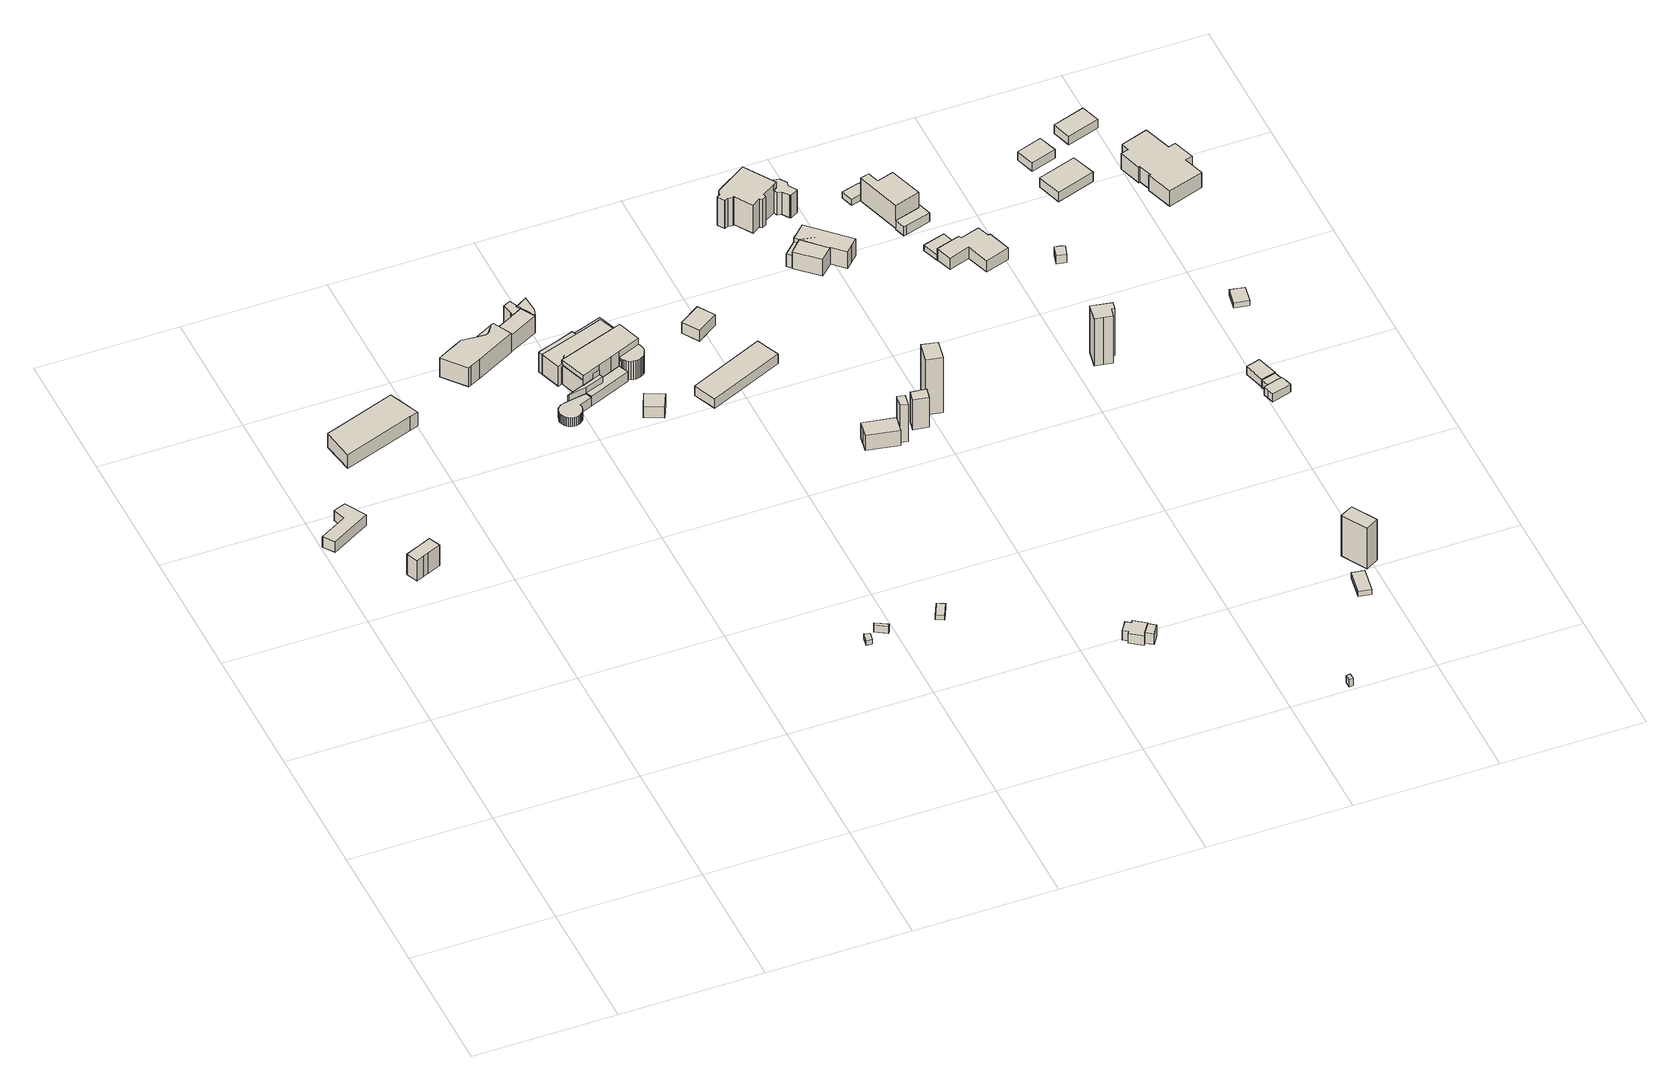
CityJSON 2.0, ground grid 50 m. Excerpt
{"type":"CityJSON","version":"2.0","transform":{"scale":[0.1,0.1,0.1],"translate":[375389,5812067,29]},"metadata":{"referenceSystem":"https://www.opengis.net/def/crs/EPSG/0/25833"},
"CityObjects":{
"building1":{"type":"Building","attributes":{"Gemeindeschluessel":"11000006","BezugspunktDach":"2200","function":"31001_2444","measuredHeight":4.33,"storeysAboveGround":1},"address":[{"country":"Germany","locality":"Berlin","thoroughfareNumber":"36 (3)","thoroughfareName":"Inselstraße"}],"geometry":[{"type":"Solid","lod":"1","boundaries":[[[[0,1,2,3,4,5,6]],[[7,8,9,10,11,12,13]],[[7,13,6,5]],[[8,7,5,4]],[[9,8,4,3]],[[10,9,3,2]],[[11,10,2,1]],[[12,11,1,0]],[[13,12,0,6]]]]}]},
"building2":{"type":"Building","attributes":{"Gemeindeschluessel":"11000006","BezugspunktDach":"2200","function":"31001_2444","measuredHeight":10.57,"storeysAboveGround":1},"address":[{"country":"Germany","locality":"Berlin","thoroughfareNumber":"36 (2)","thoroughfareName":"Inselstraße"}],"geometry":[{"type":"Solid","lod":"1","boundaries":[[[[14,15,16,17,18,19,20]],[[21,22,23,24,25,26,27]],[[21,27,20,19]],[[22,21,19,18]],[[23,22,18,17]],[[24,23,17,16]],[[25,24,16,15]],[[26,25,15,14]],[[27,26,14,20]]]]}]},
"building3":{"type":"Building","attributes":{"Gemeindeschluessel":"11000006","BezugspunktDach":"2200","function":"31001_2444","measuredHeight":5.82,"storeysAboveGround":1},"address":[{"country":"Germany","locality":"Berlin","thoroughfareNumber":"34 (5)","thoroughfareName":"Inselstraße"}],"geometry":[{"type":"Solid","lod":"1","boundaries":[[[[28,29,30,31,32,33,34]],[[35,36,37,38,39,40,41]],[[35,41,34,33]],[[36,35,33,32]],[[37,36,32,31]],[[38,37,31,30]],[[39,38,30,29]],[[40,39,29,28]],[[41,40,28,34]]]]}]},
"building4":{"type":"Building","attributes":{"Gemeindeschluessel":"11000006","BezugspunktDach":"2200","function":"31001_1000","measuredHeight":7.94,"storeysAboveGround":1},"address":[{"country":"Germany","locality":"Berlin","thoroughfareNumber":"34 (3)","thoroughfareName":"Inselstraße"}],"geometry":[{"type":"Solid","lod":"1","boundaries":[[[[42,43,44,45,46,47,48,49,50,51,52,53,54,55,56,57,58,59,60]],[[61,62,63,64,65,66,67,68,69,70,71,72,73,74,75,76,77,78,79]],[[61,79,60,59]],[[62,61,59,58]],[[63,62,58,57]],[[64,63,57,56]],[[65,64,56,55]],[[66,65,55,54]],[[67,66,54,53]],[[68,67,53,52]],[[69,68,52,51]],[[70,69,51,50]],[[71,70,50,49]],[[72,71,49,48]],[[73,72,48,47]],[[74,73,47,46]],[[75,74,46,45]],[[76,75,45,44]],[[77,76,44,43]],[[78,77,43,42]],[[79,78,42,60]]]]}]},
"building5":{"type":"Building","attributes":{"Gemeindeschluessel":"11000006","BezugspunktDach":"2200","function":"51009_1610","measuredHeight":7.94,"storeysAboveGround":0},"address":[{"country":"Germany","locality":"Berlin"}],"geometry":[{"type":"Solid","lod":"1","boundaries":[[[[54,53,52,51,50,49,48,55]],[[72,71,70,69,68,67,66,65]],[[72,65,55,48]],[[71,72,48,49]],[[70,71,49,50]],[[69,70,50,51]],[[68,69,51,52]],[[67,68,52,53]],[[66,67,53,54]],[[65,66,54,55]]]]}]},
"building6":{"type":"Building","attributes":{"Gemeindeschluessel":"11000006","BezugspunktDach":"2200","function":"31001_1000","measuredHeight":1.87,"storeysAboveGround":1},"address":[{"country":"Germany","locality":"Berlin","thoroughfareNumber":"40 (1)","thoroughfareName":"Inselstraße"}],"geometry":[{"type":"Solid","lod":"1","boundaries":[[[[80,81,82,83]],[[84,85,86,87]],[[84,87,83,82]],[[85,84,82,81]],[[86,85,81,80]],[[87,86,80,83]]]]}]},
"building7":{"type":"Building","attributes":{"Gemeindeschluessel":"11000006","function":"31001_2463"},"address":[{"country":"Germany","locality":"Berlin","thoroughfareNumber":"34 (2)","thoroughfareName":"Inselstraße"}],"children":["building7-1","building7-2"]},
"building7-1":{"type":"BuildingPart","attributes":{"BezugspunktDach":"2200","measuredHeight":7.55,"storeysAboveGround":0},"parents":["building7"],"geometry":[{"type":"MultiSurface","lod":"1","boundaries":[[[88,89,90,91,92,93,94,95,96,97,98,99,100]],[[101,102,103,104,105,106,107,108,109,110,111,112,113]],[[101,113,100,99]],[[102,101,99,98]],[[103,102,98,97]],[[104,103,97,96]],[[105,114,115,96,95]],[[106,116,114,105,95,94]],[[107,106,94,93]],[[108,107,93,92]],[[109,108,92,91]],[[110,109,91,90]],[[111,110,90,89]],[[112,111,89,88]],[[113,112,88,100]],[[104,115,114,105]],[[105,114,116,106]]]}]},
"building7-2":{"type":"BuildingPart","attributes":{"BezugspunktDach":"2200","measuredHeight":6.92,"storeysAboveGround":0},"parents":["building7"],"geometry":[{"type":"Solid","lod":"1","boundaries":[[[[117,118,119,120,115,114,116,121,122,123,124]],[[125,126,127,106,105,104,128,129,130,131,132]],[[125,132,124,123]],[[126,125,123,122]],[[127,126,122,121]],[[106,127,121,116]],[[128,104,115,120]],[[129,128,120,119]],[[130,129,119,118]],[[131,130,118,117]],[[132,131,117,124]],[[105,106,116,114]],[[104,105,114,115]]]]}]},
"building8":{"type":"Building","attributes":{"Gemeindeschluessel":"11000006","function":"51009_1610"},"address":[{"country":"Germany","locality":"Berlin"}],"children":["building8-1","building8-2","building8-3","building8-4","building8-5","building8-6"]},
"building8-1":{"type":"BuildingPart","attributes":{"BezugspunktDach":"2200","measuredHeight":9.77,"storeysAboveGround":0},"parents":["building8"],"geometry":[{"type":"MultiSurface","lod":"1","boundaries":[[[133,134,135,136,137,138,139,140,141,142,143]],[[144,145,146,147,148,149,150,151,152,153,154]],[[144,154,143,142]],[[145,144,142,141]],[[146,145,141,140]],[[147,146,140,139]],[[155,156,147,139,138]],[[149,148,138,137]],[[150,149,137,136]],[[151,150,136,135]],[[157,158,151,135,134]],[[153,152,134,133]],[[154,153,133,143]],[[148,147,156,155]],[[152,151,158,157]]]}]},
"building8-2":{"type":"BuildingPart","attributes":{"BezugspunktDach":"2200","measuredHeight":4.6,"storeysAboveGround":0},"parents":["building8"],"geometry":[{"type":"MultiSurface","lod":"1","boundaries":[[[159,160,161,162,163,164,165,166,167,168,169]],[[170,171,172,173,174,175,176,177,178,179,180]],[[180,181,182]],[[171,170,168,167]],[[172,171,167,166]],[[174,173,165,164]],[[175,174,164,163]],[[176,175,163,162]],[[177,176,162,161]],[[183,184,177,161,160]],[[185,183,178,160,159]],[[180,179,159,169]],[[182,181,186,168,170]],[[169,186,187,181,180]],[[188,173,172,166,165]],[[178,177,184,183]],[[179,178,183,185]]]}]},
"building8-3":{"type":"BuildingPart","attributes":{"BezugspunktDach":"2200","measuredHeight":3.57,"storeysAboveGround":0},"parents":["building8"],"geometry":[{"type":"MultiSurface","lod":"1","boundaries":[[[189,190,191,192,193,194,195,196,197,198,199,200,201,202,203,204,205,206,207,208,184,185,209,210,211,212,213,214,215,216,217,218,219,220]],[[221,222,223,224,225,226,227,228,229,230,231,179,177,232,233,234,235,236,237,238,239,240,241,242,243,244,245,246,247,248,249,250,251,252]],[[221,252,220,219]],[[222,221,219,218]],[[223,222,218,217]],[[224,223,217,216]],[[225,224,216,215]],[[226,225,215,214]],[[227,226,214,213]],[[228,227,213,212]],[[229,228,212,211]],[[230,229,211,210]],[[231,230,210,209]],[[179,231,209,185]],[[179,178,253]],[[232,177,184,208]],[[233,232,208,207]],[[234,233,207,206]],[[235,234,206,205]],[[236,235,205,204]],[[237,236,204,203]],[[238,237,203,202]],[[239,238,202,201]],[[240,239,201,200]],[[241,240,200,199]],[[242,241,199,198]],[[243,242,198,197]],[[244,243,197,196]],[[245,244,196,195]],[[246,245,195,194]],[[247,246,194,193]],[[248,247,193,192]],[[249,248,192,191]],[[250,249,191,190]],[[251,250,190,189]],[[252,251,189,220]],[[253,178,183,184,177]],[[185,183,178,179]]]}]},
"building8-4":{"type":"BuildingPart","attributes":{"BezugspunktDach":"2200","measuredHeight":9.05,"storeysAboveGround":0},"parents":["building8"],"geometry":[{"type":"Solid","lod":"1","boundaries":[[[[254,255,256,257,258,259]],[[260,261,144,262,154,263]],[[260,263,259,258]],[[261,260,258,257]],[[144,261,257,256]],[[262,144,256,255]],[[154,262,255,254]],[[263,154,254,259]]]]}]},
"building8-5":{"type":"BuildingPart","attributes":{"BezugspunktDach":"2200","measuredHeight":7.7,"storeysAboveGround":0},"parents":["building8"],"geometry":[{"type":"MultiSurface","lod":"1","boundaries":[[[264,265,266,267,268,269,270,271,272,273,274,275,276,277,278,279,280,281,282,156,155]],[[147,283,284,285,286,287,288,289,290,291,292,293,294,295,296,297,298,299,173,172,148]],[[283,147,156,282]],[[284,283,282,281]],[[285,284,281,280]],[[286,285,280,279]],[[287,286,279,278]],[[288,287,278,277]],[[289,288,277,276]],[[290,289,276,275]],[[291,290,275,274]],[[292,291,274,273]],[[293,292,273,272]],[[294,293,272,271]],[[295,294,271,270]],[[296,295,270,269]],[[297,296,269,268]],[[298,297,268,267]],[[299,298,267,266]],[[173,299,266,265]],[[172,173,265,264],[172,166,165,173]],[[172,264,300,149]],[[301,147,148,155,156]],[[166,172,173,165]],[[148,149,300,155]]]}]},
"building8-6":{"type":"BuildingPart","attributes":{"BezugspunktDach":"2200","measuredHeight":9.14,"storeysAboveGround":0},"parents":["building8"],"geometry":[{"type":"MultiSurface","lod":"1","boundaries":[[[157,302,303,304,305,306,158]],[[307,150,170,181,180,152,151]],[[307,151,158,306]],[[150,307,306,305]],[[170,150,305,304]],[[186,168,304,303]],[[180,169,186,303,302]],[[152,180,302,157]],[[181,170,168,186]],[[181,308,186,169,180]],[[151,152,157,158]]]}]},
"building9":{"type":"Building","attributes":{"Gemeindeschluessel":"11000006","function":"31001_1010"},"address":[{"country":"Germany","locality":"Berlin","thoroughfareNumber":"36","thoroughfareName":"Inselstraße"}],"children":["building9-1","building9-2","building9-3","building9-4","building9-5"]},
"building9-1":{"type":"BuildingPart","attributes":{"BezugspunktDach":"2200","measuredHeight":13.86,"storeysAboveGround":2},"parents":["building9"],"geometry":[{"type":"MultiSurface","lod":"1","boundaries":[[[309,310,311,312,313,314,315,316,317,318,319]],[[320,321,322,323,324,325,326,327,328,329,330]],[[331,135,319,318]],[[321,139,331,320,318,317]],[[322,321,317,316]],[[323,322,316,315]],[[324,332,333,315,314]],[[325,324,314,313]],[[326,325,313,312]],[[327,326,312,311],[327,334,335,326]],[[328,327,311,310]],[[329,328,310,309]],[[135,134,329,309,319]],[[320,330,135,331]],[[320,331,139,321]],[[333,332,324,323]],[[334,327,326,335]],[[330,329,134,135]]]}]},
"building9-2":{"type":"BuildingPart","attributes":{"BezugspunktDach":"2200","measuredHeight":9.33,"storeysAboveGround":2},"parents":["building9"],"geometry":[{"type":"MultiSurface","lod":"1","boundaries":[[[133,134,135,139,140,141,142,143]],[[336,337,338,321,330,329,339,340]],[[336,340,143,142]],[[337,336,142,141]],[[338,337,141,140]],[[321,338,140,139]],[[321,320,330]],[[339,329,134,133]],[[340,339,133,143]],[[330,320,331,135,341]],[[331,320,321,139]],[[329,330,135,134]]]}]},
"building9-3":{"type":"BuildingPart","attributes":{"BezugspunktDach":"2200","measuredHeight":8.61,"storeysAboveGround":2},"parents":["building9"],"geometry":[{"type":"Solid","lod":"1","boundaries":[[[[254,255,256,257,258,259]],[[342,343,336,344,340,345]],[[342,345,259,258]],[[343,342,258,257]],[[336,343,257,256]],[[344,336,256,255]],[[340,344,255,254]],[[345,340,254,259]]]]}]},
"building9-4":{"type":"BuildingPart","attributes":{"BezugspunktDach":"2200","measuredHeight":6.42,"storeysAboveGround":2},"parents":["building9"],"geometry":[{"type":"MultiSurface","lod":"1","boundaries":[[[346,347,348,349,350,351,352,353,354,355,356,357,358,359,360,361,362,333,332]],[[323,363,364,365,366,367,368,369,370,371,372,373,374,375,376,377,378,379,324]],[[363,323,333,362]],[[364,363,362,361]],[[365,364,361,360]],[[366,365,360,359]],[[367,366,359,358]],[[368,367,358,357]],[[369,368,357,356]],[[370,369,356,355]],[[371,370,355,354]],[[372,371,354,353]],[[373,372,353,352]],[[374,373,352,351]],[[375,374,351,350]],[[376,375,350,349]],[[377,376,349,348]],[[378,377,348,347]],[[379,378,347,346]],[[324,379,346,332]],[[380,323,324,332,333]]]}]},
"building9-5":{"type":"BuildingPart","attributes":{"BezugspunktDach":"2200","measuredHeight":5.71,"storeysAboveGround":2},"parents":["building9"],"geometry":[{"type":"Solid","lod":"1","boundaries":[[[[381,382,335,334,383,384]],[[328,327,326,385,386,387]],[[328,387,384,383]],[[327,328,383,334]],[[385,326,335,382]],[[386,385,382,381]],[[387,386,381,384]],[[327,334,335,326]]]]}]},
"building10":{"type":"Building","attributes":{"Gemeindeschluessel":"11000006","BezugspunktDach":"2200","function":"51009_1610","measuredHeight":3,"storeysAboveGround":0},"address":[{"country":"Germany","locality":"Berlin"}],"geometry":[{"type":"Solid","lod":"1","boundaries":[[[[388,389,390,391]],[[392,393,394,395]],[[392,395,391,390]],[[393,392,390,389]],[[394,393,389,388]],[[395,394,388,391]]]]}]},
"building11":{"type":"Building","attributes":{"Gemeindeschluessel":"11000006","BezugspunktDach":"2200","function":"51009_1610","measuredHeight":3.7,"storeysAboveGround":0},"address":[{"country":"Germany","locality":"Berlin"}],"geometry":[{"type":"Solid","lod":"1","boundaries":[[[[396,397,398,399,400,401]],[[402,403,404,405,406,407]],[[402,407,401,400]],[[403,402,400,399]],[[404,403,399,398]],[[405,404,398,397]],[[406,405,397,396]],[[407,406,396,401]]]]}]},
"building12":{"type":"Building","attributes":{"Gemeindeschluessel":"11000006","BezugspunktDach":"2200","function":"31001_1000","measuredHeight":4.42,"storeysAboveGround":1},"address":[{"country":"Germany","locality":"Berlin","thoroughfareNumber":"38 (3)","thoroughfareName":"Inselstraße"}],"geometry":[{"type":"Solid","lod":"1","boundaries":[[[[408,409,410,411]],[[412,413,414,415]],[[412,415,411,410]],[[413,412,410,409]],[[414,413,409,408]],[[415,414,408,411]]]]}]},
"building13":{"type":"Building","attributes":{"Gemeindeschluessel":"11000006","BezugspunktDach":"2200","function":"51009_1610","measuredHeight":6.57,"storeysAboveGround":0},"address":[{"country":"Germany","locality":"Berlin"}],"geometry":[{"type":"Solid","lod":"1","boundaries":[[[[416,417,418,419,420,421]],[[422,322,321,337,336,343]],[[422,343,421,420]],[[322,422,420,419]],[[321,322,419,418]],[[337,321,418,417]],[[336,337,417,416]],[[343,336,416,421]]]]}]},
"building14":{"type":"Building","attributes":{"Gemeindeschluessel":"11000006","BezugspunktDach":"2200","function":"51009_1610","measuredHeight":1.72,"storeysAboveGround":0},"address":[{"country":"Germany","locality":"Berlin"}],"geometry":[{"type":"Solid","lod":"1","boundaries":[[[[423,424,425,426]],[[427,428,429,430]],[[427,430,426,425]],[[428,427,425,424]],[[429,428,424,423]],[[430,429,423,426]]]]}]},
"building15":{"type":"Building","attributes":{"Gemeindeschluessel":"11000006","BezugspunktDach":"2200","function":"31001_1000","measuredHeight":4.42,"storeysAboveGround":1},"address":[{"country":"Germany","locality":"Berlin","thoroughfareNumber":"38 (2)","thoroughfareName":"Inselstraße"}],"geometry":[{"type":"Solid","lod":"1","boundaries":[[[[431,432,433,434,435]],[[436,437,438,439,440]],[[436,440,435,434]],[[437,436,434,433]],[[438,437,433,432]],[[439,438,432,431]],[[440,439,431,435]]]]}]},
"building16":{"type":"Building","attributes":{"Gemeindeschluessel":"11000006","BezugspunktDach":"2200","function":"31001_2463","measuredHeight":6.25,"storeysAboveGround":1},"address":[{"country":"Germany","locality":"Berlin","thoroughfareNumber":"36 (1)","thoroughfareName":"Inselstraße"}],"geometry":[{"type":"Solid","lod":"1","boundaries":[[[[441,442,443,444]],[[445,446,447,448]],[[445,448,444,443]],[[446,445,443,442]],[[447,446,442,441]],[[448,447,441,444]]]]}]},
"building17":{"type":"Building","attributes":{"name":"Kindererholungsstätte","Gemeindeschluessel":"11000006","function":"31001_1020"},"address":[{"country":"Germany","locality":"Berlin","thoroughfareNumber":"38","thoroughfareName":"Inselstraße"}],"children":["building17-1","building17-2"]},
"building17-1":{"type":"BuildingPart","attributes":{"BezugspunktDach":"2200","measuredHeight":7.66,"storeysAboveGround":2},"parents":["building17"],"geometry":[{"type":"Solid","lod":"1","boundaries":[[[[449,450,451,452,453,454,455,456,457]],[[458,459,460,461,462,463,464,465,466]],[[458,466,457,456]],[[459,458,456,455]],[[460,459,455,454]],[[461,460,454,453]],[[464,463,451,450]],[[465,464,450,449]],[[466,465,449,457]],[[462,461,453,452]],[[462,452,451,463]]]]}]},
"building17-2":{"type":"BuildingPart","attributes":{"BezugspunktDach":"2200","measuredHeight":15.64,"storeysAboveGround":2},"parents":["building17"],"geometry":[{"type":"MultiSurface","lod":"1","boundaries":[[[467,468,469,470]],[[471,472,473,474]],[[453,471,474,470,469],[452,462,461,453],[463,462,452,451]],[[472,471,469,468]],[[473,472,468,467]],[[474,473,467,470]],[[453,461,462,452]],[[452,462,463,451]]]}]},
"building18":{"type":"Building","attributes":{"Gemeindeschluessel":"11000006","function":"31001_1000"},"address":[{"country":"Germany","locality":"Berlin","thoroughfareNumber":"42 (1)","thoroughfareName":"Inselstraße"}],"children":["building18-1","building18-2"]},
"building18-1":{"type":"BuildingPart","attributes":{"BezugspunktDach":"2200","measuredHeight":4.57,"storeysAboveGround":1},"parents":["building18"],"geometry":[{"type":"MultiSurface","lod":"1","boundaries":[[[475,476,477,478,479,480,481,482,483,484,485,486,487]],[[488,489,490,491,492,493,494,495,496,497,498,499,500]],[[488,500,487,486]],[[489,488,486,485]],[[490,489,485,484]],[[491,490,484,483]],[[492,491,483,482]],[[493,492,482,481]],[[494,493,481,480]],[[498,497,477,476]],[[499,498,476,475]],[[500,499,475,487]],[[495,494,480,479]],[[496,501,495,479,478]]]}]},
"building18-2":{"type":"BuildingPart","attributes":{"BezugspunktDach":"2200","measuredHeight":5.46,"storeysAboveGround":1},"parents":["building18"],"geometry":[{"type":"MultiSurface","lod":"1","boundaries":[[[502,503,504,505]],[[494,506,507,496]],[[480,479,478,505,504]],[[506,494,504,503]],[[507,506,503,502]],[[496,507,502,505]],[[494,495,479,480]],[[478,479,495,496]]]}]},
"building19":{"type":"Building","attributes":{"Gemeindeschluessel":"11000006","BezugspunktDach":"2200","function":"31001_1000","measuredHeight":12.5,"storeysAboveGround":1},"address":[{"country":"Germany","locality":"Berlin","thoroughfareNumber":"38 (1)","thoroughfareName":"Inselstraße"}],"geometry":[{"type":"Solid","lod":"1","boundaries":[[[[508,509,510,511]],[[512,513,514,515]],[[512,515,511,510]],[[513,512,510,509]],[[514,513,509,508]],[[515,514,508,511]]]]}]},
"building20":{"type":"Building","attributes":{"Gemeindeschluessel":"11000006","BezugspunktDach":"2200","function":"31001_2463","measuredHeight":24.05,"storeysAboveGround":1},"address":[{"country":"Germany","locality":"Berlin","thoroughfareNumber":"40","thoroughfareName":"Inselstraße"}],"geometry":[{"type":"Solid","lod":"1","boundaries":[[[[516,517,518,519]],[[520,521,522,523]],[[520,523,519,518]],[[521,520,518,517]],[[522,521,517,516]],[[523,522,516,519]]]]}]},
"building21":{"type":"Building","attributes":{"Gemeindeschluessel":"11000006","BezugspunktDach":"2200","function":"51009_1610","measuredHeight":5.21,"storeysAboveGround":0},"address":[{"country":"Germany","locality":"Berlin"}],"geometry":[{"type":"Solid","lod":"1","boundaries":[[[[524,525,526,527]],[[528,529,530,531]],[[528,531,527,526]],[[529,528,526,525]],[[530,529,525,524]],[[531,530,524,527]]]]}]},
"building22":{"type":"Building","attributes":{"Gemeindeschluessel":"11000006","function":"31001_1010"},"address":[{"country":"Germany","locality":"Berlin","thoroughfareNumber":"37","thoroughfareName":"Inselstraße"}],"children":["building22-1","building22-2"]},
"building22-1":{"type":"BuildingPart","attributes":{"BezugspunktDach":"2200","measuredHeight":13.56,"storeysAboveGround":2},"parents":["building22"],"geometry":[{"type":"MultiSurface","lod":"1","boundaries":[[[532,533,534,535,536,537,538,539,540,541,542,543,544,545,546,547,548,549,550,551,552,553]],[[554,555,556,557,558,559,560,561,562,563,564,565,566,567,568,569,570,571,572,573,574,575]],[[554,575,553,552]],[[555,554,552,551]],[[556,555,551,550]],[[557,556,550,549]],[[558,557,549,548]],[[559,558,548,547]],[[560,559,547,546]],[[576,577,560,546,545]],[[578,576,545,544]],[[563,562,544,543]],[[564,563,543,542]],[[565,564,542,541]],[[566,565,541,540]],[[567,566,540,539]],[[568,567,539,538]],[[569,568,538,537]],[[570,569,537,536]],[[571,570,536,535]],[[572,571,535,534]],[[573,572,534,533]],[[574,573,533,532]],[[575,574,532,553]],[[561,560,577,576]],[[562,561,576,578]]]}]},
"building22-2":{"type":"BuildingPart","attributes":{"BezugspunktDach":"2200","measuredHeight":9.49,"storeysAboveGround":2},"parents":["building22"],"geometry":[{"type":"MultiSurface","lod":"1","boundaries":[[[576,578,579,580,581,582,583,584,585,586,587,588,589,590,577]],[[591,592,593,594,595,596,597,598,599,600,601,602,562,561,560]],[[591,560,577,590]],[[592,591,590,589]],[[593,592,589,588]],[[594,593,588,587]],[[595,594,587,586]],[[596,595,586,585]],[[597,596,585,584]],[[598,597,584,583]],[[599,598,583,582]],[[600,599,582,581]],[[601,600,581,580]],[[602,601,580,579]],[[562,602,579,578]],[[603,561,562,578,576]],[[560,561,576,577]]]}]},
"building23":{"type":"Building","attributes":{"Gemeindeschluessel":"11000006","function":"31001_1010"},"address":[{"country":"Germany","locality":"Berlin","thoroughfareNumber":"39","thoroughfareName":"Inselstraße"}],"children":["building23-1","building23-2"]},
"building23-1":{"type":"BuildingPart","attributes":{"BezugspunktDach":"2200","measuredHeight":8.2,"storeysAboveGround":2},"parents":["building23"],"geometry":[{"type":"Solid","lod":"1","boundaries":[[[[604,605,606,607,608,609,610,611,612]],[[613,614,615,616,617,618,619,620,621]],[[613,621,612,611]],[[614,613,611,610]],[[615,614,610,609]],[[616,615,609,608]],[[617,616,608,607]],[[618,617,607,606]],[[619,618,606,605]],[[620,619,605,604]],[[621,620,604,612]]]]}]},
"building23-2":{"type":"BuildingPart","attributes":{"BezugspunktDach":"2200","measuredHeight":8.2,"storeysAboveGround":2},"parents":["building23"],"geometry":[{"type":"Solid","lod":"1","boundaries":[[[[622,605,623,604,624]],[[620,625,619,626,627]],[[620,627,624,604]],[[625,620,604,623]],[[619,625,623,605]],[[626,619,605,622]],[[627,626,622,624]]]]}]},
"building24":{"type":"Building","attributes":{"Gemeindeschluessel":"11000006","BezugspunktDach":"2200","function":"31001_1000","measuredHeight":3,"storeysAboveGround":1},"address":[{"country":"Germany","locality":"Berlin","thoroughfareNumber":"7 (10)","thoroughfareName":"Inselstraße"}],"geometry":[{"type":"Solid","lod":"1","boundaries":[[[[628,629,630,631]],[[632,633,634,635]],[[632,635,631,630]],[[633,632,630,629]],[[634,633,629,628]],[[635,634,628,631]]]]}]},
"building25":{"type":"Building","attributes":{"Gemeindeschluessel":"11000006","BezugspunktDach":"2200","function":"31001_2463","measuredHeight":2.61,"storeysAboveGround":1},"address":[{"country":"Germany","locality":"Berlin","thoroughfareNumber":"9A (1)","thoroughfareName":"Inselstraße"}],"geometry":[{"type":"Solid","lod":"1","boundaries":[[[[636,637,638,639,640]],[[641,642,643,644,645]],[[641,645,640,639]],[[642,641,639,638]],[[643,642,638,637]],[[644,643,637,636]],[[645,644,636,640]]]]}]},
"building26":{"type":"Building","attributes":{"Gemeindeschluessel":"11000006","BezugspunktDach":"2200","function":"31001_2463","measuredHeight":2.26,"storeysAboveGround":1},"address":[{"country":"Germany","locality":"Berlin","thoroughfareNumber":"9 (1)","thoroughfareName":"Inselstraße"}],"geometry":[{"type":"Solid","lod":"1","boundaries":[[[[646,647,648,649]],[[650,651,652,653]],[[650,653,649,648]],[[651,650,648,647]],[[652,651,647,646]],[[653,652,646,649]]]]}]},
"building27":{"type":"Building","attributes":{"Gemeindeschluessel":"11000006","function":"31001_1010"},"address":[{"country":"Germany","locality":"Berlin","thoroughfareNumber":"9A","thoroughfareName":"Inselstraße"}],"children":["building27-1","building27-2"]},
"building27-1":{"type":"BuildingPart","attributes":{"BezugspunktDach":"2200","measuredHeight":9.69,"storeysAboveGround":2},"parents":["building27"],"geometry":[{"type":"MultiSurface","lod":"1","boundaries":[[[654,655,656,657,658,659]],[[660,661,662,663,664,665]],[[660,665,659,658]],[[666,667,660,658,657]],[[668,666,661,657,656]],[[663,669,668,662,656,655]],[[670,669,663,655,654]],[[665,664,654,659]],[[661,660,667,666]],[[671,662,661,666,668]],[[662,668,669,663]],[[664,663,669,670]]]}]},
"building27-2":{"type":"BuildingPart","attributes":{"BezugspunktDach":"2200","measuredHeight":3.77,"storeysAboveGround":2},"parents":["building27"],"geometry":[{"type":"MultiSurface","lod":"1","boundaries":[[[666,668,669,670,672,673,674,675,667]],[[676,677,678,679,680,681,682,683,684]],[[676,684,667,675]],[[677,676,675,674]],[[678,677,674,673]],[[679,678,673,672]],[[680,679,672,670]],[[681,680,670,664,663]],[[682,681,663,662,668]],[[683,682,662,661]],[[684,683,661,660]],[[663,664,670,669]],[[669,668,662,663]],[[661,662,668,666]],[[660,661,666,667]]]}]},
"building28":{"type":"Building","attributes":{"Gemeindeschluessel":"11000006","BezugspunktDach":"2200","function":"31001_1010","measuredHeight":4.82,"storeysAboveGround":1},"address":[{"country":"Germany","locality":"Berlin","thoroughfareNumber":"39A, 9","thoroughfareName":"Inselstraße"}],"geometry":[{"type":"Solid","lod":"1","boundaries":[[[[685,686,687,688,689,690,691,692,693,694,695]],[[696,697,698,699,700,701,702,703,704,705,706]],[[696,706,695,694]],[[697,696,694,693]],[[698,697,693,692]],[[699,698,692,691]],[[700,699,691,690]],[[701,700,690,689]],[[702,701,689,688]],[[703,702,688,687]],[[704,703,687,686]],[[705,704,686,685]],[[706,705,685,695]]]]}]},
"building29":{"type":"Building","attributes":{"Gemeindeschluessel":"11000006","BezugspunktDach":"2200","function":"31001_1000","measuredHeight":21.14,"storeysAboveGround":1},"address":[{"country":"Germany","locality":"Berlin","thoroughfareNumber":"42","thoroughfareName":"Inselstraße"}],"geometry":[{"type":"Solid","lod":"1","boundaries":[[[[707,708,709,710,711,712,713,714]],[[715,716,717,718,719,720,721,722]],[[715,722,714,713]],[[716,715,713,712]],[[717,716,712,711]],[[718,717,711,710]],[[719,718,710,709]],[[720,719,709,708]],[[721,720,708,707]],[[722,721,707,714]]]]}]},
"building30":{"type":"Building","attributes":{"Gemeindeschluessel":"11000006","BezugspunktDach":"2200","function":"31001_1000","measuredHeight":2.38,"storeysAboveGround":1},"address":[{"country":"Germany","locality":"Berlin","thoroughfareNumber":"7 (8)","thoroughfareName":"Inselstraße"}],"geometry":[{"type":"Solid","lod":"1","boundaries":[[[[723,724,725,726]],[[727,728,729,730]],[[727,730,726,725]],[[728,727,725,724]],[[729,728,724,723]],[[730,729,723,726]]]]}]},
"building31":{"type":"Building","attributes":{"Gemeindeschluessel":"11000006","BezugspunktDach":"2200","function":"31001_1000","measuredHeight":17.03,"storeysAboveGround":1},"address":[{"country":"Germany","locality":"Berlin","thoroughfareNumber":"7 (7)","thoroughfareName":"Inselstraße"}],"geometry":[{"type":"Solid","lod":"1","boundaries":[[[[731,732,733,734]],[[735,736,737,738]],[[735,738,734,733]],[[736,735,733,732]],[[737,736,732,731]],[[738,737,731,734]]]]}]},
"building32":{"type":"Building","attributes":{"Gemeindeschluessel":"11000006","BezugspunktDach":"2200","function":"31001_2523","measuredHeight":3.81,"storeysAboveGround":1},"address":[{"country":"Germany","locality":"Berlin","thoroughfareNumber":"43","thoroughfareName":"Inselstraße"}],"geometry":[{"type":"Solid","lod":"1","boundaries":[[[[739,740,741,742,743]],[[744,745,746,747,748]],[[744,748,743,742]],[[745,744,742,741]],[[746,745,741,740]],[[747,746,740,739]],[[748,747,739,743]]]]}]},
"building33":{"type":"Building","attributes":{"Gemeindeschluessel":"11000006","BezugspunktDach":"2200","function":"31001_1000","measuredHeight":3.5,"storeysAboveGround":1},"address":[{"country":"Germany","locality":"Berlin","thoroughfareNumber":"7 (5)","thoroughfareName":"Inselstraße"}],"geometry":[{"type":"Solid","lod":"1","boundaries":[[[[749,750,751,752,753,754,755,756]],[[757,758,759,760,761,762,763,764]],[[757,764,756,755]],[[758,757,755,754]],[[759,758,754,753]],[[760,759,753,752]],[[761,760,752,751]],[[762,761,751,750]],[[763,762,750,749]],[[764,763,749,756]]]]}]},
"building34":{"type":"Building","attributes":{"Gemeindeschluessel":"11000006","BezugspunktDach":"2200","function":"51009_1610","measuredHeight":2.95,"storeysAboveGround":0},"address":[{"country":"Germany","locality":"Berlin"}],"geometry":[{"type":"Solid","lod":"1","boundaries":[[[[765,766,767,768]],[[769,770,771,772]],[[769,772,768,767]],[[770,769,767,766]],[[771,770,766,765]],[[772,771,765,768]]]]}]},
"building35":{"type":"Building","attributes":{"Gemeindeschluessel":"11000006","BezugspunktDach":"2200","function":"31001_1000","measuredHeight":3.59,"storeysAboveGround":1},"address":[{"country":"Germany","locality":"Berlin","thoroughfareNumber":"7 (4)","thoroughfareName":"Inselstraße"}],"geometry":[{"type":"Solid","lod":"1","boundaries":[[[[773,774,775,776,777]],[[778,779,780,781,782]],[[778,782,777,776]],[[779,778,776,775]],[[780,779,775,774]],[[781,780,774,773]],[[782,781,773,777]]]]}]},
"building36":{"type":"Building","attributes":{"Gemeindeschluessel":"11000006","BezugspunktDach":"2200","function":"31001_1010","measuredHeight":3.85,"storeysAboveGround":1},"address":[{"country":"Germany","locality":"Berlin","thoroughfareNumber":"10 (1)","thoroughfareName":"Inselstraße"}],"geometry":[{"type":"Solid","lod":"1","boundaries":[[[[783,784,785,786]],[[787,788,789,790]],[[787,790,786,785]],[[788,787,785,784]],[[789,788,784,783]],[[790,789,783,786]]]]}]},
"building37":{"type":"Building","attributes":{"Gemeindeschluessel":"11000006","BezugspunktDach":"2200","function":"31001_2463","measuredHeight":3.58,"storeysAboveGround":1},"address":[{"country":"Germany","locality":"Berlin","thoroughfareNumber":"14 (1)","thoroughfareName":"Inselstraße"}],"geometry":[{"type":"Solid","lod":"1","boundaries":[[[[791,792,793,794]],[[795,796,797,798]],[[795,798,794,793]],[[796,795,793,792]],[[797,796,792,791]],[[798,797,791,794]]]]}]},
"building38":{"type":"Building","attributes":{"Gemeindeschluessel":"11000006","BezugspunktDach":"2200","function":"31001_1000","measuredHeight":3.36,"storeysAboveGround":1},"address":[{"country":"Germany","locality":"Berlin","thoroughfareNumber":"7 (3)","thoroughfareName":"Inselstraße"}],"geometry":[{"type":"Solid","lod":"1","boundaries":[[[[799,800,801,802,803]],[[804,805,806,807,808]],[[804,808,803,802]],[[805,804,802,801]],[[806,805,801,800]],[[807,806,800,799]],[[808,807,799,803]]]]}]},
"building39":{"type":"Building","attributes":{"Gemeindeschluessel":"11000006","BezugspunktDach":"2200","function":"31001_2463","measuredHeight":3.63,"storeysAboveGround":1},"address":[{"country":"Germany","locality":"Berlin","thoroughfareNumber":"14 (2)","thoroughfareName":"Inselstraße"}],"geometry":[{"type":"Solid","lod":"1","boundaries":[[[[809,810,811,812]],[[813,814,815,816]],[[813,816,812,811]],[[814,813,811,810]],[[815,814,810,809]],[[816,815,809,812]]]]}]},
"building40":{"type":"Building","attributes":{"Gemeindeschluessel":"11000006","BezugspunktDach":"2200","function":"31001_1010","measuredHeight":6.58,"storeysAboveGround":1},"address":[{"country":"Germany","locality":"Berlin","thoroughfareNumber":"10","thoroughfareName":"Inselstraße"}],"geometry":[{"type":"Solid","lod":"1","boundaries":[[[[817,818,819,820,821,822,823,824,825,826,827,828,829,830]],[[831,832,833,834,835,836,837,838,839,840,841,842,843,844]],[[831,844,830,829]],[[832,831,829,828]],[[833,832,828,827]],[[834,833,827,826]],[[835,834,826,825]],[[836,835,825,824]],[[837,836,824,823]],[[838,837,823,822]],[[839,838,822,821]],[[840,839,821,820]],[[841,840,820,819]],[[842,841,819,818]],[[843,842,818,817]],[[844,843,817,830]]]]}]}
},
"vertices":[
[6,1874,50],[33,1839,50],[171,1917,50],[130,1991,50],[88,1976,50],[102,1932,50],[4,1877,50],[102,1932,6],[88,1976,6],[130,1991,6],[171,1917,6],[33,1839,6],[6,1874,6],[4,1877,6],
[216,1614,92],[243,1626,92],[262,1634,92],[309,1654,92],[291,1695,92],[245,1675,92],[198,1655,92],[245,1675,6],[291,1695,6],[309,1654,6],[262,1634,6],[243,1626,6],[216,1614,6],[198,1655,6],
[216,2169,79],[466,2256,79],[495,2266,79],[460,2348,79],[449,2374,79],[433,2368,79],[197,2285,79],[433,2368,21],[449,2374,21],[460,2348,21],[495,2266,21],[466,2256,21],[216,2169,21],[197,2285,21],
[685,2302,170],[694,2306,170],[731,2325,170],[870,2397,170],[845,2447,170],[836,2463,170],[827,2459,170],[808,2431,170],[805,2428,170],[802,2426,170],[798,2424,170],[795,2423,170],[791,2423,170],[763,2425,170],[712,2430,170],[690,2418,170],[649,2397,170],[627,2385,170],[619,2381,170],[627,2385,90],[649,2397,90],[690,2418,90],[712,2430,90],[763,2425,90],[791,2423,90],[795,2423,90],[798,2424,90],[802,2426,90],[805,2428,90],[808,2431,90],[827,2459,90],[836,2463,90],[845,2447,90],[870,2397,90],[731,2325,90],[694,2306,90],[685,2302,90],[619,2381,90],
[1408,776,34],[1414,805,34],[1393,810,34],[1388,778,34],[1393,810,15],[1414,805,15],[1408,776,15],[1388,778,15],
[847,2443,163],[868,2402,163],[870,2397,163],[973,2450,163],[971,2455,163],[948,2495,163],[946,2500,163],[912,2482,163],[907,2481,163],[906,2481,163],[904,2478,163],[900,2475,163],[845,2447,163],[900,2475,92],[904,2478,92],[906,2481,92],[907,2481,92],[912,2482,92],[946,2500,92],[948,2495,92],[971,2455,92],[973,2450,92],[870,2397,92],[868,2402,92],[847,2443,92],[845,2447,92],[912,2482,161],[907,2481,161],[946,2500,161],
[909,2496,161],[910,2492,161],[910,2488,161],[908,2484,161],[937,2516,161],[944,2515,161],[928,2547,161],[902,2534,161],[928,2547,92],[944,2515,92],[937,2516,92],[908,2484,92],[910,2488,92],[910,2492,92],[909,2496,92],[902,2534,92],
[913,2124,243],[929,2129,243],[928,2130,243],[994,2153,243],[1078,2182,243],[1078,2183,243],[1145,2207,243],[1133,2241,243],[1120,2274,243],[1025,2241,243],[889,2195,243],[1025,2241,158],[1120,2274,158],[1133,2241,158],[1145,2207,158],[1078,2183,158],[1078,2182,158],[994,2153,158],[928,2130,158],[929,2129,158],[913,2124,158],[889,2195,158],[1078,2183,235],[1145,2207,235],[929,2129,240],[928,2130,240],
[965,2022,198],[967,2017,198],[973,1999,198],[1123,2061,198],[1116,2078,198],[1113,2084,198],[1115,2081,198],[1110,2096,198],[1109,2096,198],[1026,2062,198],[961,2036,198],[1026,2062,158],[1109,2096,158],[1110,2096,158],[1115,2081,158],[1113,2084,158],[1116,2078,158],[1123,2061,158],[973,1999,158],[967,2017,158],[965,2022,158],[961,2036,158],[993,2049,158],[1002,2052,158],[967,2017,194],[973,1999,194],[965,2022,194],[993,2049,198],[993,2049,197],[1115,2081,172],
[852,1968,194],[853,1963,194],[855,1957,194],[858,1952,194],[861,1947,194],[865,1943,194],[870,1939,194],[876,1936,194],[881,1934,194],[888,1934,194],[895,1934,194],[902,1935,194],[908,1938,194],[914,1942,194],[919,1947,194],[923,1953,194],[926,1959,194],[927,1966,194],[928,1973,194],[927,1980,194],[898,2011,194],[894,2009,194],[888,2009,194],[882,2008,194],[876,2006,194],[870,2004,194],[865,2000,194],[861,1996,194],[857,1991,194],[855,1985,194],[853,1980,194],[852,1974,194],[853,1980,158],[855,1985,158],[857,1991,158],[861,1996,158],[865,2000,158],[870,2004,158],[876,2006,158],[882,2008,158],[888,2009,158],[894,2009,158],[898,2011,158],[927,1980,158],[928,1973,158],[927,1966,158],[926,1959,158],[923,1953,158],[919,1947,158],[914,1942,158],[908,1938,158],[902,1935,158],[895,1934,158],[888,1934,158],[881,1934,158],[876,1936,158],[870,1939,158],[865,1943,158],[861,1947,158],[858,1952,158],[855,1957,158],[853,1963,158],[852,1968,158],[852,1974,158],[971,2005,158],
[889,2195,240],[966,2193,240],[1025,2241,240],[1018,2259,240],[951,2235,240],[884,2212,240],[951,2235,158],[1018,2259,158],[966,2193,158],[884,2212,158],
[1110,2096,235],[1115,2081,235],[1118,2078,235],[1123,2072,235],[1129,2067,235],[1136,2064,235],[1143,2062,235],[1151,2061,235],[1159,2062,235],[1166,2064,235],[1173,2067,235],[1179,2071,235],[1185,2077,235],[1189,2083,235],[1192,2090,235],[1194,2097,235],[1195,2105,235],[1194,2113,235],[1160,2212,235],[1160,2212,158],[1194,2113,158],[1195,2105,158],[1194,2097,158],[1192,2090,158],[1189,2083,158],[1185,2077,158],[1179,2071,158],[1173,2067,158],[1166,2064,158],[1159,2062,158],[1151,2061,158],[1143,2062,158],[1136,2064,158],[1129,2067,158],[1123,2072,158],[1118,2078,158],[1078,2182,235],[1145,2207,214],
[961,2036,240],[993,2049,240],[1026,2062,240],[994,2153,240],[952,2167,240],[952,2167,158],[993,2049,177],
[929,2129,260],[961,2036,260],[961,2035,260],[1026,2062,260],[1075,2082,260],[1109,2096,260],[1188,2129,260],[1160,2212,260],[1145,2207,260],[1044,2171,260],[928,2130,260],[1044,2171,163],[1145,2207,163],[1160,2212,163],[1188,2129,163],[1109,2096,163],[1075,2082,163],[1026,2062,163],[961,2035,163],[961,2036,163],[929,2129,163],[928,2130,163],[1044,2171,243],[1109,2096,227],[1188,2129,227],[961,2035,220],[1026,2062,220],
[1025,2241,163],[1120,2274,163],[1133,2241,163],[913,2124,163],[889,2195,163],[928,2130,192],
[951,2235,163],[1018,2259,163],[966,2193,163],[884,2212,163],
[1113,2084,227],[1118,2078,227],[1123,2072,227],[1129,2067,227],[1136,2064,227],[1143,2062,227],[1151,2061,227],[1159,2062,227],[1166,2064,227],[1173,2067,227],[1179,2071,227],[1185,2077,227],[1189,2083,227],[1192,2090,227],[1194,2097,227],[1195,2105,227],[1194,2113,227],[1194,2113,163],[1195,2105,163],[1194,2097,163],[1192,2090,163],[1189,2083,163],[1185,2077,163],[1179,2071,163],[1173,2067,163],[1166,2064,163],[1159,2062,163],[1151,2061,163],[1143,2062,163],[1136,2064,163],[1129,2067,163],[1123,2072,163],[1118,2078,163],[1113,2084,163],[1188,2129,177],
[965,2022,220],[1032,2046,220],[961,2036,220],[898,2011,220],[1032,2046,163],[965,2022,163],[898,2011,163],
[1475,800,46],[1480,809,46],[1438,833,46],[1433,824,46],[1438,833,16],[1480,809,16],[1475,800,16],[1433,824,16],
[973,2450,166],[982,2476,166],[978,2535,166],[978,2537,166],[944,2515,166],[937,2516,166],[944,2515,129],[978,2537,129],[978,2535,129],[982,2476,129],[973,2450,129],[937,2516,129],
[1161,1854,207],[1188,1910,207],[1125,1940,207],[1099,1883,207],[1125,1940,162],[1188,1910,162],[1161,1854,162],[1099,1883,162],
[1025,2241,228],[1120,2274,228],[1145,2207,228],[1160,2212,228],[1129,2299,228],[1018,2259,228],[1129,2299,163],
[1661,789,34],[1686,840,34],[1659,853,34],[1634,802,34],[1659,853,17],[1686,840,17],[1661,789,17],[1634,802,17],
[1322,1832,204],[1586,1947,204],[1568,1988,204],[1551,2028,204],[1287,1912,204],[1551,2028,164],[1568,1988,164],[1586,1947,164],[1322,1832,164],[1287,1912,164],
[1400,2137,211],[1474,2186,211],[1437,2243,211],[1363,2194,211],[1437,2243,166],[1474,2186,166],[1400,2137,166],[1363,2194,166],
[1787,1439,231],[1790,1452,231],[1790,1455,231],[1793,1470,231],[1798,1496,231],[1799,1501,231],[1686,1522,231],[1681,1491,231],[1675,1461,231],[1681,1491,168],[1686,1522,168],[1799,1501,168],[1798,1496,168],[1793,1470,168],[1790,1455,168],[1790,1452,168],[1787,1439,168],[1675,1461,168],
[1817,1448,324],[1824,1491,324],[1798,1496,324],[1790,1455,324],[1798,1496,167],[1824,1491,167],[1817,1448,167],[1790,1455,167],
[2153,476,54],[2147,467,54],[2189,437,54],[2195,445,54],[2207,462,54],[2220,480,54],[2218,481,54],[2224,489,54],[2183,518,54],[2177,510,54],[2160,522,54],[2148,505,54],[2136,488,54],[2148,505,14],[2160,522,14],[2177,510,14],[2183,518,14],[2224,489,14],[2218,481,14],[2220,480,14],[2207,462,14],[2195,445,14],[2189,437,14],[2147,467,14],[2153,476,14],[2136,488,14],[2206,461,14],
[2219,428,60],[2243,462,60],[2220,480,60],[2195,445,60],[2243,462,14],[2219,428,14],
[1903,1484,293],[1911,1523,293],[1858,1530,293],[1851,1492,293],[1858,1530,168],[1911,1523,168],[1903,1484,168],[1851,1492,168],
[1971,1531,399],[1984,1602,399],[1930,1613,399],[1916,1542,399],[1930,1613,167],[1984,1602,167],[1971,1531,167],[1916,1542,167],
[1799,2334,223],[1842,2378,223],[1829,2391,223],[1785,2348,223],[1829,2391,171],[1842,2378,171],[1799,2334,171],[1785,2348,171],
[1677,2587,288],[1679,2587,288],[1690,2593,288],[1707,2590,288],[1711,2593,288],[1751,2532,288],[1779,2551,288],[1780,2550,288],[1789,2545,288],[1802,2553,288],[1802,2564,288],[1801,2565,288],[1847,2594,288],[1860,2603,288],[1845,2625,288],[1802,2692,288],[1791,2710,288],[1681,2639,288],[1677,2636,288],[1674,2619,288],[1663,2612,288],[1663,2610,288],[1663,2612,170],[1674,2619,170],[1677,2636,170],[1681,2639,170],[1791,2710,170],[1802,2692,170],[1845,2625,170],[1860,2603,170],[1847,2594,170],[1801,2565,170],[1802,2564,170],[1802,2553,170],[1789,2545,170],[1780,2550,170],[1779,2551,170],[1751,2532,170],[1711,2593,170],[1707,2590,170],[1690,2593,170],[1679,2587,170],[1677,2587,170],[1663,2610,170],[1860,2603,265],[1845,2625,265],[1847,2594,265],
[1854,2582,265],[1868,2579,265],[1885,2554,265],[1886,2555,265],[1888,2551,265],[1915,2568,265],[1912,2572,265],[1914,2572,265],[1897,2598,265],[1900,2612,265],[1885,2636,265],[1867,2640,265],[1867,2640,170],[1885,2636,170],[1900,2612,170],[1897,2598,170],[1914,2572,170],[1912,2572,170],[1915,2568,170],[1888,2551,170],[1886,2555,170],[1885,2554,170],[1868,2579,170],[1854,2582,170],[1860,2603,262],
[1842,2378,239],[1916,2305,239],[1916,2306,239],[1958,2265,239],[1982,2288,239],[2006,2312,239],[1877,2438,239],[1853,2414,239],[1829,2391,239],[1853,2414,169],[1877,2438,169],[2006,2312,169],[1982,2288,169],[1958,2265,169],[1916,2306,169],[1916,2305,169],[1842,2378,169],[1829,2391,169],
[1873,2263,239],[1903,2366,239],[1799,2334,239],[1903,2366,169],[1873,2263,169],[1799,2334,169],
[2703,4,47],[2717,5,47],[2716,27,47],[2702,26,47],[2716,27,17],[2717,5,17],[2703,4,17],[2702,26,17],
[2085,2529,198],[2120,2539,198],[2150,2548,198],[2137,2591,198],[2071,2572,198],[2137,2591,172],[2150,2548,172],[2120,2539,172],[2085,2529,172],[2071,2572,172],
[2233,2192,190],[2309,2216,190],[2290,2275,190],[2212,2251,190],[2290,2275,167],[2309,2216,167],[2233,2192,167],[2212,2251,167],
[2170,2379,267],[2260,2406,267],[2223,2524,267],[2164,2506,267],[2150,2548,267],[2120,2539,267],[2150,2548,170],[2164,2506,170],[2223,2524,170],[2260,2406,170],[2170,2379,170],[2120,2539,170],[2164,2506,203],[2150,2548,203],[2223,2524,203],[2260,2406,203],[2170,2379,203],[2223,2524,174],
[2182,2340,203],[2192,2343,203],[2282,2370,203],[2221,2569,203],[2221,2569,166],[2282,2370,166],[2192,2343,166],[2182,2340,166],[2170,2379,166],[2260,2406,166],[2223,2524,166],[2164,2506,166],[2150,2548,166],
[2252,2135,217],[2326,2160,217],[2353,2079,217],[2438,2108,217],[2411,2190,217],[2404,2188,217],[2389,2231,217],[2321,2209,217],[2317,2218,217],[2309,2216,217],[2233,2192,217],[2309,2216,169],[2317,2218,169],[2321,2209,169],[2389,2231,169],[2404,2188,169],[2411,2190,169],[2438,2108,169],[2353,2079,169],[2326,2160,169],[2252,2135,169],[2233,2192,169],
[2524,1545,360],[2554,1539,360],[2561,1573,360],[2572,1571,360],[2577,1598,360],[2536,1606,360],[2505,1613,360],[2493,1551,360],[2505,1613,162],[2536,1606,162],[2577,1598,162],[2572,1571,162],[2561,1573,162],[2554,1539,162],[2524,1545,162],[2493,1551,162],
[2939,377,36],[2953,467,36],[2910,474,36],[2896,384,36],[2910,474,14],[2953,467,14],[2939,377,14],[2896,384,14],
[2973,495,182],[3018,521,182],[2968,608,182],[2923,583,182],[2968,608,12],[3018,521,12],[2973,495,12],[2923,583,12],
[2602,2024,201],[2613,2064,201],[2596,2069,201],[2580,2073,201],[2570,2032,201],[2580,2073,167],[2596,2069,167],[2613,2064,167],[2602,2024,167],[2570,2032,167],
[2941,1209,184],[2947,1188,184],[3016,1208,184],[3010,1229,184],[3004,1249,184],[2987,1245,184],[2950,1234,184],[2935,1229,184],[2950,1234,151],[2987,1245,151],[3004,1249,151],[3010,1229,151],[3016,1208,151],[2947,1188,151],[2941,1209,151],[2935,1229,151],
[2950,1234,182],[3001,1249,182],[2993,1277,182],[2942,1263,182],[2993,1277,152],[3001,1249,152],[2950,1234,152],[2942,1263,152],
[2942,1263,185],[2967,1270,185],[2993,1277,185],[2971,1352,185],[2921,1337,185],[2971,1352,153],[2993,1277,153],[2967,1270,153],[2942,1263,153],[2921,1337,153],
[2689,2295,207],[2826,2341,207],[2797,2426,207],[2662,2382,207],[2797,2426,168],[2826,2341,168],[2689,2295,168],[2662,2382,168],
[2670,2459,202],[2760,2489,202],[2738,2556,202],[2648,2526,202],[2738,2556,167],[2760,2489,167],[2670,2459,167],[2648,2526,167],
[3052,1617,186],[3063,1679,186],[3038,1684,186],[3012,1689,186],[3001,1627,186],[3012,1689,164],[3038,1684,164],[3063,1679,164],[3052,1617,164],[3001,1627,164],
[2827,2536,196],[2941,2573,196],[2919,2640,196],[2805,2603,196],[2919,2640,160],[2941,2573,160],[2827,2536,160],[2805,2603,160],
[2967,2306,206],[2972,2309,206],[2989,2261,206],[2982,2260,206],[3013,2167,206],[3139,2208,206],[3115,2281,206],[3142,2288,206],[3116,2365,206],[3090,2357,206],[3057,2457,206],[2961,2425,206],[2970,2396,206],[2941,2387,206],[2970,2396,141],[2961,2425,141],[3057,2457,141],[3090,2357,141],[3116,2365,141],[3142,2288,141],[3115,2281,141],[3139,2208,141],[3013,2167,141],[2982,2260,141],[2989,2261,141],[2972,2309,141],[2967,2306,141],[2941,2387,141]
]}
